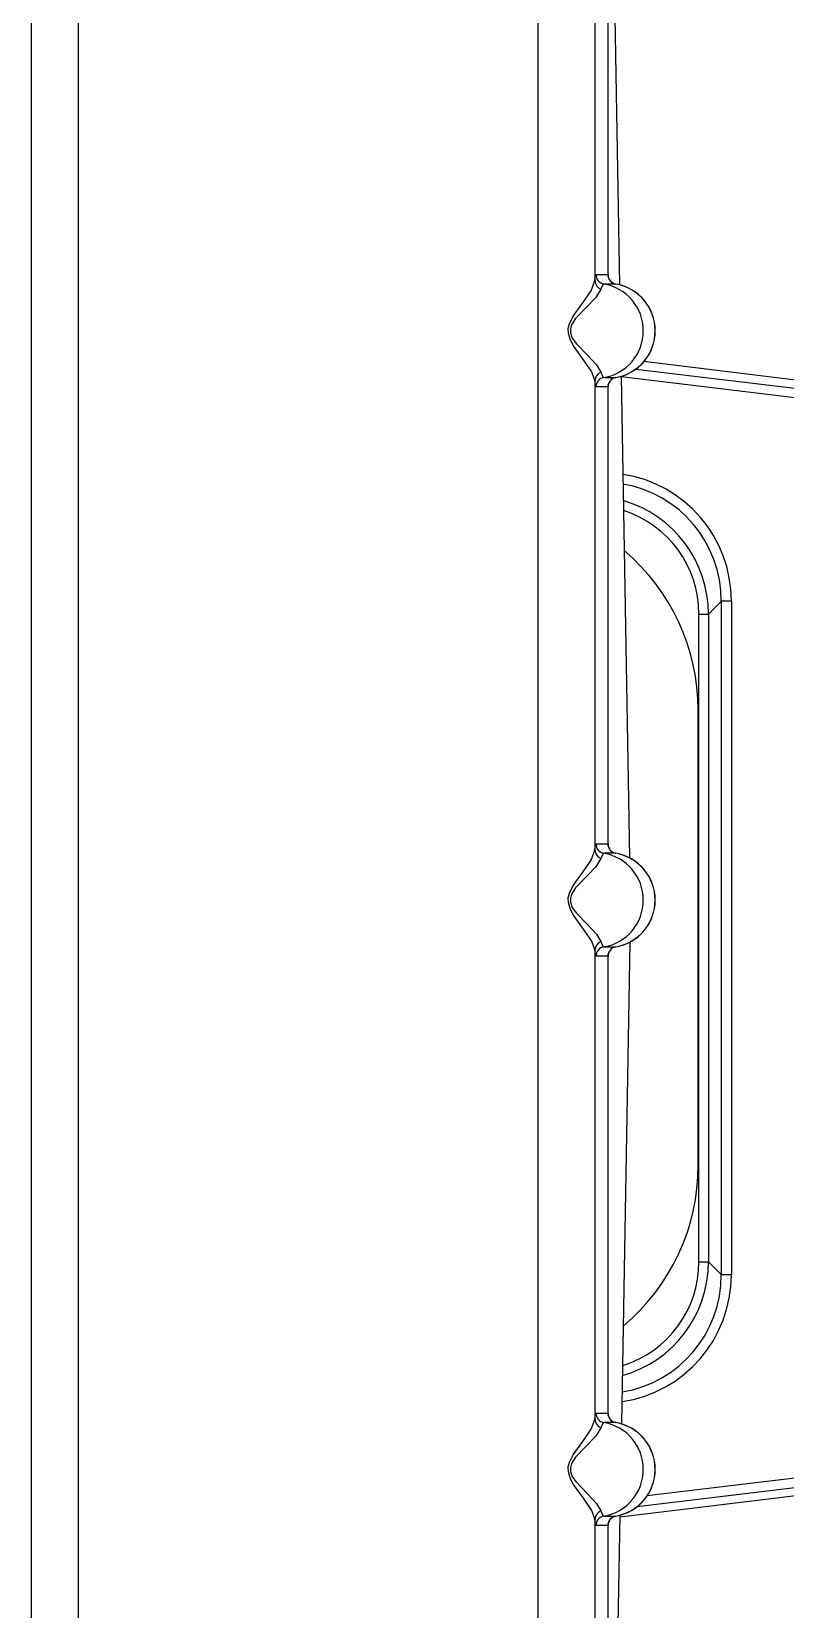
# Model space of a CAD drawing. Extents: x 6 to 134, y 1 to 99.
# Drawn here: x 60.653 to 61.448, y 44.582 to 46.245 of the extents above; entities that cross this region are included whole.
import ezdxf

# ---------------------------------------------------------------- set-up
doc = ezdxf.new("R2010")
doc.units = 0
doc.header["$MEASUREMENT"] = 0
doc.layers.add('OBJECT', color=7, linetype='CONTINUOUS')

msp = doc.modelspace()

# ---------------------------------------------------------------- linework, layer by layer
at = {"layer": 'OBJECT'}
for p, q in [((60.6532, 43.6594), (60.6532, 47.0004)), ((61.2659, 46.4011), (61.2733, 45.9784)), ((60.6532, 44.2796), (60.6532, 46.3802)), ((60.7022, 46.3802), (60.7022, 44.2796)), ((61.1876, 44.2796), (61.1876, 46.3802)), ((61.2475, 46.3802), (61.2475, 45.9824)), ((61.2613, 45.989), (61.2613, 46.3802)), ((61.2485, 45.9891), (61.261, 45.9891)), ((61.261, 45.9891), (61.2613, 45.989)), ((61.2693, 45.9792), (61.2568, 45.9792)), ((61.2696, 45.9792), (61.2693, 45.9792)), ((61.2905, 45.8895), (61.5658, 45.8565)), ((61.445, 45.8796), (61.2992, 45.8975)), ((61.2475, 45.8774), (61.2475, 45.3824)), ((61.2485, 45.8708), (61.2475, 45.8774)), ((61.261, 45.8708), (61.2485, 45.8708)), ((61.2568, 45.8806), (61.2693, 45.8806)), ((61.2613, 45.8708), (61.261, 45.8708)), ((61.2613, 45.389), (61.2613, 45.8708)), ((61.2693, 45.8806), (61.2696, 45.8806)), ((61.275, 45.8819), (61.2838, 45.3745)), ((61.5652, 45.8465), (61.275, 45.8814)), ((61.3809, 45.645), (61.3672, 45.6313)), ((61.3914, 45.645), (61.3809, 45.645)), ((61.3809, 44.935), (61.3809, 45.645)), ((61.3914, 45.645), (61.3914, 44.935)), ((61.3572, 45.6313), (61.3672, 45.6313)), ((61.3572, 44.9487), (61.3572, 45.6313)), ((61.3672, 45.6313), (61.3672, 44.9487)), ((61.3564, 45.05), (61.3564, 45.53)), ((61.2485, 45.3891), (61.261, 45.3891)), ((61.261, 45.3891), (61.2613, 45.389)), ((61.2693, 45.3792), (61.2568, 45.3792)), ((61.2696, 45.3792), (61.2693, 45.3792)), ((61.2757, 44.7777), (61.2845, 45.2857)), ((61.2475, 45.2774), (61.2475, 44.7824)), ((61.2485, 45.2708), (61.2475, 45.2774)), ((61.261, 45.2708), (61.2485, 45.2708)), ((61.2568, 45.2806), (61.2693, 45.2806)), ((61.2613, 45.2708), (61.261, 45.2708)), ((61.2613, 44.789), (61.2613, 45.2708)), ((61.2693, 45.2806), (61.2696, 45.2806)), ((61.3572, 44.9487), (61.3672, 44.9487)), ((61.3809, 44.935), (61.3672, 44.9487)), ((61.3914, 44.935), (61.3809, 44.935)), ((61.2485, 44.7891), (61.261, 44.7891)), ((61.261, 44.7891), (61.2613, 44.789)), ((61.2693, 44.7792), (61.2568, 44.7792)), ((61.2696, 44.7792), (61.2693, 44.7792)), ((61.2921, 44.6907), (61.5658, 44.7235)), ((61.5652, 44.7335), (61.3026, 44.7019)), ((61.445, 44.7004), (61.274, 44.6794)), ((61.2475, 44.6774), (61.2475, 44.2796)), ((61.2485, 44.6708), (61.2475, 44.6774)), ((61.261, 44.6708), (61.2485, 44.6708)), ((61.2568, 44.6806), (61.2693, 44.6806)), ((61.2613, 44.6708), (61.261, 44.6708)), ((61.2613, 44.2796), (61.2613, 44.6708)), ((61.2664, 44.245), (61.274, 44.6816)), ((61.2693, 44.6806), (61.2696, 44.6806))]:
    msp.add_line(p, q, dxfattribs=at)
at = {"layer": 'OBJECT', "flags": 128}
for points in [[(61.2475, 45.9824), (61.2482, 45.9887), (61.2485, 45.9891)], [(61.2475, 45.8774), (61.2442, 45.8867), (61.2354, 45.8994), (61.2247, 45.9139), (61.2215, 45.92), (61.2194, 45.9272), (61.2193, 45.9324), (61.2205, 45.9373), (61.2244, 45.9453), (61.2346, 45.9593), (61.2436, 45.9721), (61.2475, 45.9824)], [(61.2538, 45.9737), (61.2485, 45.965), (61.2382, 45.9544), (61.2271, 45.9427), (61.2228, 45.9361), (61.2216, 45.932), (61.2216, 45.9276), (61.2236, 45.9222), (61.2239, 45.9216), (61.2275, 45.9166), (61.2391, 45.9045), (61.2492, 45.8939), (61.2538, 45.8862)], [(61.2568, 45.9792), (61.2563, 45.9789), (61.2538, 45.9737)], [(61.2538, 45.8862), (61.2553, 45.8821), (61.2568, 45.8806)], [(62.1514, 45.7923), (62.1344, 45.7944), (62.0662, 45.8029), (61.7932, 45.8366), (61.445, 45.8796)], [(61.2475, 45.3824), (61.2482, 45.3887), (61.2485, 45.3891)], [(61.2475, 45.2774), (61.2442, 45.2867), (61.2354, 45.2994), (61.2247, 45.3139), (61.2215, 45.32), (61.2194, 45.3272), (61.2193, 45.3324), (61.2205, 45.3373), (61.2244, 45.3453), (61.2346, 45.3593), (61.2436, 45.3721), (61.2475, 45.3824)], [(61.2538, 45.3737), (61.2485, 45.365), (61.2382, 45.3544), (61.2271, 45.3427), (61.2228, 45.3361), (61.2216, 45.332), (61.2216, 45.3276), (61.2236, 45.3222), (61.2239, 45.3216), (61.2275, 45.3166), (61.2391, 45.3045), (61.2492, 45.2939), (61.2538, 45.2862)], [(61.2568, 45.3792), (61.2563, 45.3789), (61.2538, 45.3737)], [(61.2538, 45.2862), (61.2553, 45.2821), (61.2568, 45.2806)], [(61.2475, 44.7824), (61.2482, 44.7887), (61.2485, 44.7891)], [(62.1514, 44.7877), (62.1344, 44.7855), (62.0662, 44.7771), (61.7932, 44.7434), (61.445, 44.7004)], [(61.2475, 44.6774), (61.2442, 44.6867), (61.2354, 44.6994), (61.2247, 44.7139), (61.2215, 44.72), (61.2194, 44.7272), (61.2193, 44.7324), (61.2205, 44.7373), (61.2244, 44.7453), (61.2346, 44.7593), (61.2436, 44.7721), (61.2475, 44.7824)], [(61.2538, 44.7737), (61.2485, 44.765), (61.2382, 44.7544), (61.2271, 44.7427), (61.2228, 44.7361), (61.2216, 44.732), (61.2216, 44.7276), (61.2236, 44.7222), (61.2239, 44.7216), (61.2275, 44.7166), (61.2391, 44.7045), (61.2492, 44.6939), (61.2538, 44.6862)], [(61.2568, 44.7792), (61.2563, 44.7789), (61.2538, 44.7737)], [(61.2538, 44.6862), (61.2553, 44.6821), (61.2568, 44.6806)]]:
    msp.add_lwpolyline(points, dxfattribs=at)
at = {"layer": 'OBJECT'}
for centre, radius, start, end in [((61.2585, 45.9891), 0.01, 179.9948, 260.4052), ((61.271, 45.9891), 0.01, 179.9954, 260.4006), ((61.2713, 45.989), 0.01, 180.0058, 260.2607), ((61.2571, 45.9826), 0.00955, 181.2557, 249.7855), ((61.2485, 45.9299), 0.05, 279.6019, 80.3981), ((61.261, 45.9299), 0.05, 279.6011, 80.3989), ((61.2611, 45.9299), 0.05, 279.7317, 80.2565), ((61.2571, 45.8772), 0.00955, 110.2155, 178.7433), ((61.2585, 45.8708), 0.01, 99.5961, 180.0048), ((61.271, 45.8708), 0.01, 99.6007, 180.0042), ((61.2713, 45.8708), 0.01, 99.7392, 179.9951), ((61.1364, 45.53), 0.22, 0, 49.8595), ((61.2585, 45.3891), 0.01, 179.9954, 260.4037), ((61.271, 45.3891), 0.01, 179.996, 260.3991), ((61.2713, 45.389), 0.01, 180.0076, 260.258), ((61.2571, 45.3826), 0.00955, 181.2559, 249.7853), ((61.2485, 45.3299), 0.05, 279.6019, 80.3981), ((61.261, 45.3299), 0.05, 279.6011, 80.3989), ((61.2611, 45.3299), 0.05, 279.7317, 80.2565), ((61.2571, 45.2772), 0.00955, 110.215, 178.7438), ((61.2585, 45.2708), 0.01, 99.5954, 180.0055), ((61.271, 45.2708), 0.01, 99.6, 180.0049), ((61.2713, 45.2708), 0.01, 99.7388, 179.9951), ((61.1364, 45.05), 0.22, 309.8996, 0), ((61.2585, 44.7891), 0.01, 179.995, 260.4041), ((61.271, 44.7891), 0.01, 179.9956, 260.3995), ((61.2713, 44.789), 0.01, 180.0054, 260.2606), ((61.2571, 44.7826), 0.00955, 181.2561, 249.7851), ((61.2485, 44.7299), 0.05, 279.6019, 80.3981), ((61.261, 44.7299), 0.05, 279.6011, 80.3989), ((61.2611, 44.7299), 0.05, 279.7317, 80.2565), ((61.2571, 44.6772), 0.00955, 110.2149, 178.744), ((61.2585, 44.6708), 0.01, 99.5958, 180.0051), ((61.271, 44.6708), 0.01, 99.6004, 180.0045), ((61.2713, 44.6708), 0.01, 99.7394, 179.9947)]:
    msp.add_arc(centre, radius, start, end, dxfattribs=at)
for centre, major_axis, ratio, start_param, end_param in [((61.2565, 45.6446), (0.0387, 0.1299), 0.994537, 5.003442, 6.423141), ((61.2559, 45.6446), (0.0407, 0.1188), 0.993756, 5.043826, 6.446255), ((61.2418, 45.6304), (0.089, 0.089), 0.993631, 5.501585, 6.784689), ((61.2418, 45.6304), (0.0819, 0.0819), 0.992433, 5.501585, 6.758055), ((61.2565, 44.9354), (-0.0387, 0.1299), 0.994537, 2.99639, 4.421336), ((61.2559, 44.9354), (-0.0407, 0.1188), 0.993756, 2.97284, 4.380952), ((61.2418, 44.9496), (0.089, -0.089), 0.993631, 5.775852, 7.064785), ((61.2418, 44.9496), (0.0819, -0.0819), 0.992433, 5.801927, 7.064785)]:
    msp.add_ellipse(centre, major_axis=major_axis, ratio=ratio, start_param=start_param, end_param=end_param, dxfattribs=at)

doc.saveas('drawing.dxf')
